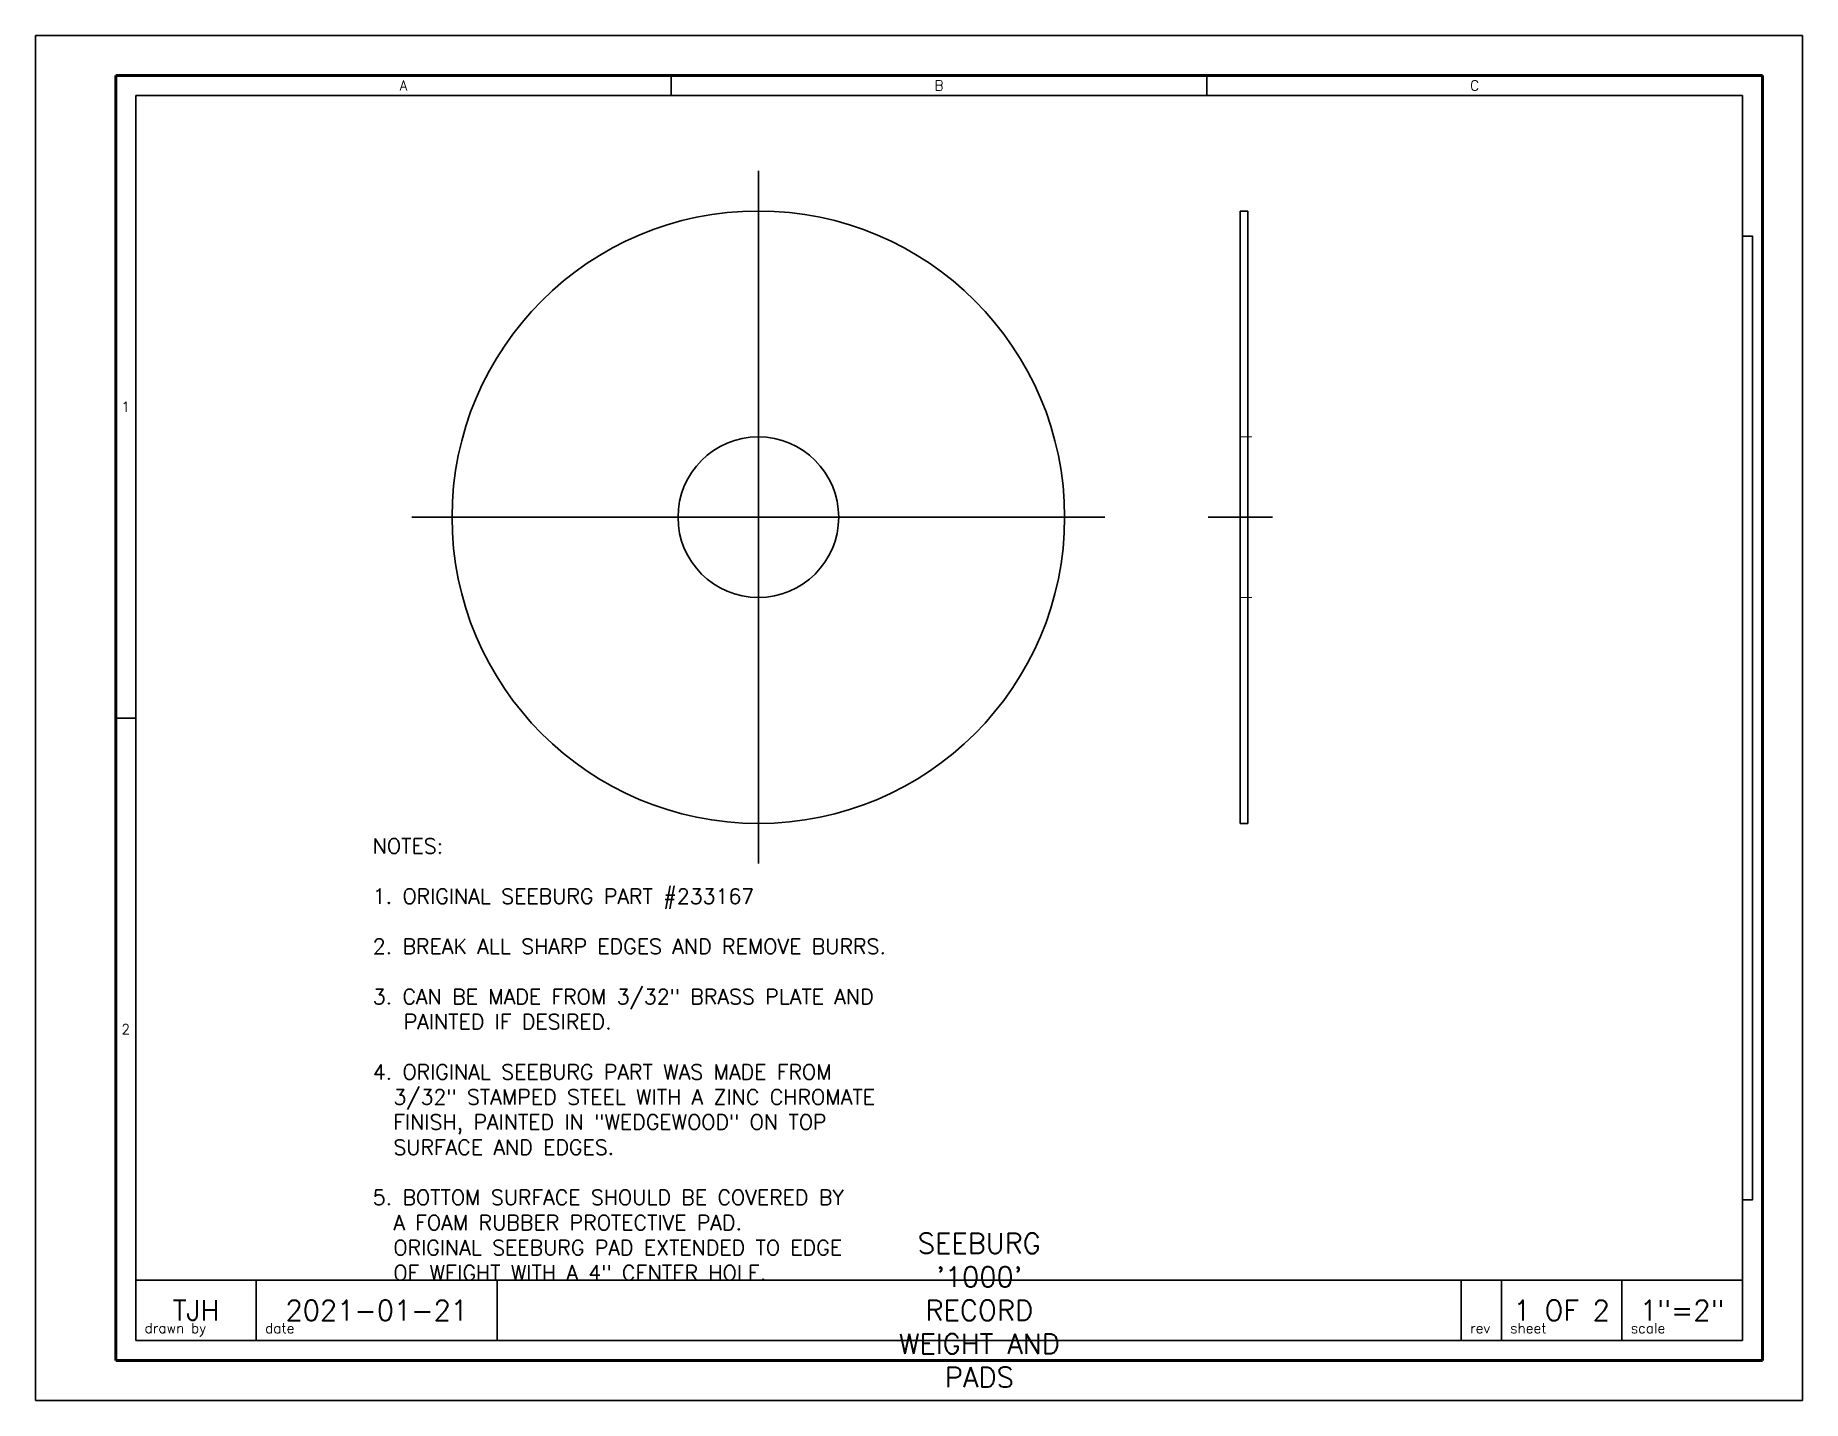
# Model space of a CAD drawing. Header units: inches. Extents: x 0 to 11, y 0 to 8.5.
import ezdxf

# ---------------------------------------------------------------- set-up
doc = ezdxf.new("R2010")
doc.units = ezdxf.units.IN
doc.linetypes.add('CENTER2', pattern=[28.575, 19.05, -3.175, 3.175, -3.175])
doc.linetypes.add('DASHED2', pattern=[9.525, 6.35, -3.175])
for name, color, linetype, lineweight, true_color in [('Center Lines', 16, 'CENTER2', 35, 0x800000), ('Dimensions', 5, 'Continuous', 18, 0x0000ff), ('Hidden Lines', 16, 'DASHED2', 18, 0x800000), ('Main Drawing', 178, 'Continuous', 35, 0x000000), ('Title Block', 5, 'Continuous', 35, 0x0000ff)]:
    doc.layers.add(name, color=color, linetype=linetype, lineweight=lineweight, true_color=true_color)
doc.layers.add('Drawing Border', color=7, linetype='Continuous', lineweight=35)
doc.layers.add('Paper Format', color=6, linetype='Continuous', lineweight=35, true_color=0xff00ff, plot=False)
doc.styles.add('textstyle11', font='romans')
doc.styles.add('textstyle12', font='romans')
doc.styles.add('textstyle13', font='romans')
doc.styles.add('textstyle14', font='romans')
doc.styles.add('textstyle15', font='romans')
doc.styles.add('textstyle16', font='romans')
doc.styles.add('textstyle17', font='romans')
doc.styles.add('textstyle18', font='RomanS')
doc.styles.add('textstyle19', font='RomanS')
doc.styles.add('textstyle20', font='RomanS')
doc.styles.add('textstyle21', font='RomanS')
doc.styles.add('textstyle22', font='RomanS')
doc.styles.add('textstyle23', font='romans')
doc.styles.add('textstyle24', font='romans')
doc.styles.add('textstyle25', font='romans')
doc.styles.add('textstyle26', font='RomanS')

msp = doc.modelspace()

# ---------------------------------------------------------------- linework, layer by layer
at = {"layer": 'Center Lines'}
for p, q in [((4.5, 3.34375), (4.5, 7.65625)), ((2.34375, 5.5), (6.65625, 5.5)), ((7.3, 5.5), (7.7, 5.5))]:
    msp.add_line(p, q, dxfattribs=at)
at = {"layer": 'Drawing Border', "lineweight": 70}
for p, q in [((10.75, 8.25), (0.5, 8.25)), ((0.5, 8.25), (0.5, 0.25)), ((10.75, 0.25), (10.75, 8.25)), ((0.5, 0.25), (10.75, 0.25))]:
    msp.add_line(p, q, dxfattribs=at)
at = {"layer": 'Drawing Border'}
for p, q in [((3.958333, 8.125), (3.958333, 8.25)), ((7.291667, 8.125), (7.291667, 8.25)), ((10.625, 8.125), (0.625, 8.125)), ((0.625, 8.125), (0.625, 0.375)), ((10.625, 0.375), (10.625, 8.125)), ((0.5, 4.25), (0.625, 4.25)), ((0.625, 0.375), (10.625, 0.375))]:
    msp.add_line(p, q, dxfattribs=at)
for points in [[(10.625, 1.25), (10.6875, 1.25), (10.6875, 7.25), (10.625, 7.25)], [(5.625, 0.375), (5.625, 0.375), (5.625, 0.375), (5.625, 0.375)], [(5.625, 0.375), (5.625, 0.375), (5.625, 0.375), (5.625, 0.375)]]:
    msp.add_lwpolyline(points, close=True, dxfattribs=at)
at = {"layer": 'Hidden Lines'}
for p, q in [((7.5, 6), (7.571875, 6)), ((7.5, 5), (7.571875, 5))]:
    msp.add_line(p, q, dxfattribs=at)
at = {"layer": 'Main Drawing'}
for p, q in [((7.5, 7.40625), (7.5, 3.59375)), ((7.5, 7.40625), (7.546875, 7.40625)), ((7.546875, 7.40625), (7.546875, 3.59375)), ((7.546875, 3.59375), (7.5, 3.59375))]:
    msp.add_line(p, q, dxfattribs=at)
for radius in [1.90625, 0.5]:
    msp.add_circle((4.5, 5.5), radius, dxfattribs=at)
at = {"layer": 'Paper Format'}
for p, q in [((11, 8.5), (0, 8.5)), ((0, 8.5), (0, 0)), ((11, 0), (11, 8.5)), ((0, 0), (11, 0))]:
    msp.add_line(p, q, dxfattribs=at)
at = {"layer": 'Title Block'}
for p, q in [((0.875, 0.75), (0.625, 0.75)), ((0.625, 0.75), (0.625, 0.375)), ((1.125, 0.75), (0.875, 0.75)), ((1.375, 0.75), (1.125, 0.75)), ((1.375, 0.375), (1.375, 0.75)), ((1.625, 0.75), (1.375, 0.75)), ((1.875, 0.75), (1.625, 0.75)), ((2.125, 0.75), (1.875, 0.75)), ((2.375, 0.75), (2.125, 0.75)), ((2.625, 0.75), (2.375, 0.75)), ((2.875, 0.75), (2.625, 0.75)), ((2.875, 0.375), (2.875, 0.75)), ((3.125, 0.75), (2.875, 0.75)), ((3.375, 0.75), (3.125, 0.75)), ((3.625, 0.75), (3.375, 0.75)), ((3.875, 0.75), (3.625, 0.75)), ((4.125, 0.75), (3.875, 0.75)), ((4.375, 0.75), (4.125, 0.75)), ((4.625, 0.75), (4.375, 0.75)), ((4.875, 0.75), (4.625, 0.75)), ((5.125, 0.75), (4.875, 0.75)), ((5.375, 0.75), (5.125, 0.75)), ((5.625, 0.75), (5.375, 0.75)), ((5.875, 0.75), (5.625, 0.75)), ((6.125, 0.75), (5.875, 0.75)), ((6.375, 0.75), (6.125, 0.75)), ((6.625, 0.75), (6.375, 0.75)), ((6.875, 0.75), (6.625, 0.75)), ((7.125, 0.75), (6.875, 0.75)), ((7.375, 0.75), (7.125, 0.75)), ((7.625, 0.75), (7.375, 0.75)), ((7.875, 0.75), (7.625, 0.75)), ((8.125, 0.75), (7.875, 0.75)), ((8.375, 0.75), (8.125, 0.75)), ((8.625, 0.75), (8.375, 0.75)), ((8.875, 0.75), (8.625, 0.75)), ((8.875, 0.375), (8.875, 0.75)), ((9.125, 0.75), (8.875, 0.75)), ((9.125, 0.375), (9.125, 0.75)), ((9.375, 0.75), (9.125, 0.75)), ((9.625, 0.75), (9.375, 0.75)), ((9.875, 0.75), (9.625, 0.75)), ((9.875, 0.375), (9.875, 0.75)), ((10.125, 0.75), (9.875, 0.75)), ((10.375, 0.75), (10.125, 0.75)), ((10.625, 0.75), (10.375, 0.75)), ((10.625, 0.375), (10.625, 0.75)), ((0.625, 0.375), (0.875, 0.375)), ((0.875, 0.375), (1.125, 0.375)), ((1.125, 0.375), (1.375, 0.375)), ((1.375, 0.375), (1.625, 0.375)), ((1.625, 0.375), (1.875, 0.375)), ((1.875, 0.375), (2.125, 0.375)), ((2.125, 0.375), (2.375, 0.375)), ((2.375, 0.375), (2.625, 0.375)), ((2.625, 0.375), (2.875, 0.375)), ((2.875, 0.375), (3.125, 0.375)), ((3.125, 0.375), (3.375, 0.375)), ((3.375, 0.375), (3.625, 0.375)), ((3.625, 0.375), (3.875, 0.375)), ((3.875, 0.375), (4.125, 0.375)), ((4.125, 0.375), (4.375, 0.375)), ((4.375, 0.375), (4.625, 0.375)), ((4.625, 0.375), (4.875, 0.375)), ((4.875, 0.375), (5.125, 0.375)), ((5.125, 0.375), (5.375, 0.375)), ((5.375, 0.375), (5.625, 0.375)), ((5.625, 0.375), (5.875, 0.375)), ((5.875, 0.375), (6.125, 0.375)), ((6.125, 0.375), (6.375, 0.375)), ((6.375, 0.375), (6.625, 0.375)), ((6.625, 0.375), (6.875, 0.375)), ((6.875, 0.375), (7.125, 0.375)), ((7.125, 0.375), (7.375, 0.375)), ((7.375, 0.375), (7.625, 0.375)), ((7.625, 0.375), (7.875, 0.375)), ((7.875, 0.375), (8.125, 0.375)), ((8.125, 0.375), (8.375, 0.375)), ((8.375, 0.375), (8.625, 0.375)), ((8.625, 0.375), (8.875, 0.375)), ((8.875, 0.375), (9.125, 0.375)), ((9.125, 0.375), (9.375, 0.375)), ((9.375, 0.375), (9.625, 0.375)), ((9.625, 0.375), (9.875, 0.375)), ((9.875, 0.375), (10.125, 0.375)), ((10.125, 0.375), (10.375, 0.375)), ((10.375, 0.375), (10.625, 0.375))]:
    msp.add_line(p, q, dxfattribs=at)

# ---------------------------------------------------------------- texts
at = {"layer": 'Dimensions', "insert": (2.1, 3.5), "char_height": 0.09375, "attachment_point": 1, "style": 'textstyle26'}
msp.add_mtext('NOTES:\\P\\P1. ORIGINAL SEEBURG PART #233167\\P\\P2. BREAK ALL SHARP EDGES AND REMOVE BURRS.\\P\\P3. CAN BE MADE FROM 3/32" BRASS PLATE AND\\P   PAINTED IF DESIRED.\\P\\P4. ORIGINAL SEEBURG PART WAS MADE FROM\\P  3/32" STAMPED STEEL WITH A ZINC CHROMATE\\P  FINISH, PAINTED IN "WEDGEWOOD" ON TOP\\P  SURFACE AND EDGES.\\P\\P5. BOTTOM SURFACE SHOULD BE COVERED BY\\P  A FOAM RUBBER PROTECTIVE PAD.\\P  ORIGINAL SEEBURG PAD EXTENDED TO EDGE\\P  OF WEIGHT WITH A 4" CENTER HOLE.', dxfattribs=at)
at = {"layer": 'Drawing Border', "char_height": 0.0625, "attachment_point": 5}
for s, insert, width, style in [('A', (2.291667, 8.1875), 0.04761903, 'textstyle11'), ('B', (5.625, 8.1875), 0.04166667, 'textstyle12'), ('C', (8.958333, 8.1875), 0.04464285, 'textstyle13'), ('1', (0.5625, 6.1875), 0.01488097, 'textstyle14'), ('2', (0.5625, 2.3125), 0.04166667, 'textstyle15')]:
    msp.add_mtext(s, dxfattribs=dict(at, insert=insert, width=width, style=style))
at = {"layer": 'Title Block'}
for s, insert, char_height, width, attachment_point, style in [("SEEBURG '1000' RECORD WEIGHT AND PADS", (5.875, 0.5625), 0.125, 1.32738083, 5, 'textstyle19'), ('TJH', (1, 0.5625), 0.125, 1.32738083, 5, 'textstyle20'), ('2021-01-21', (2.125, 0.5625), 0.125, 1.32738083, 5, 'textstyle18'), ('1 OF 2', (9.5, 0.5625), 0.125, 1.32738083, 5, 'textstyle22'), ('1"=2"', (10.25, 0.5625), 0.125, 1.32738083, 5, 'textstyle21'), ('drawn by', (0.68, 0.4), 0.0625, 0.42187507, 7, 'textstyle16'), ('date', (1.43, 0.42), 0.0625, 0.19345243, 7, 'textstyle17'), ('rev', (8.93, 0.42), 0.0625, 0.13690479, 7, 'textstyle25'), ('sheet', (9.18, 0.42), 0.0625, 0.24404771, 7, 'textstyle24'), ('scale', (9.93, 0.42), 0.0625, 0.22321437, 7, 'textstyle23')]:
    msp.add_mtext(s, dxfattribs=dict(at, insert=insert, char_height=char_height, width=width, attachment_point=attachment_point, style=style))

doc.saveas('drawing.dxf')
